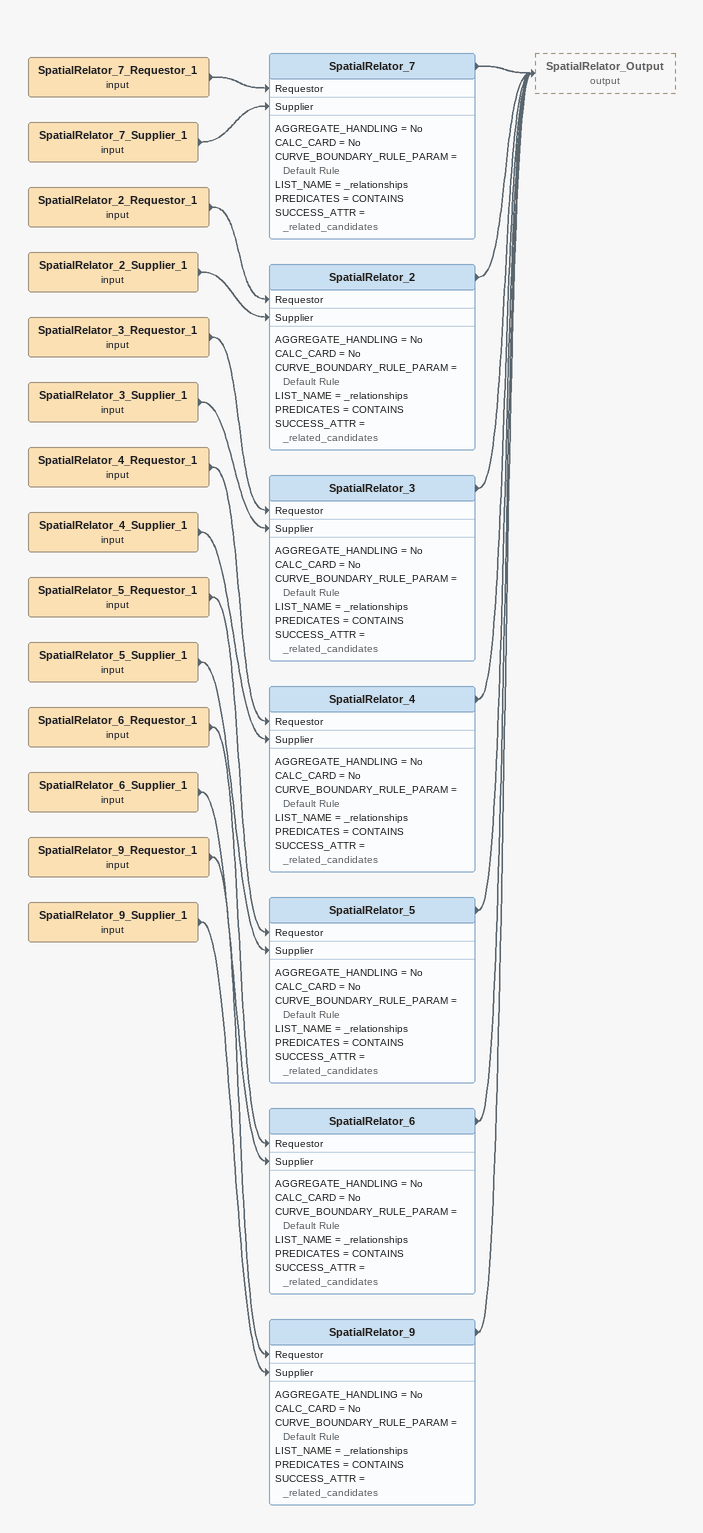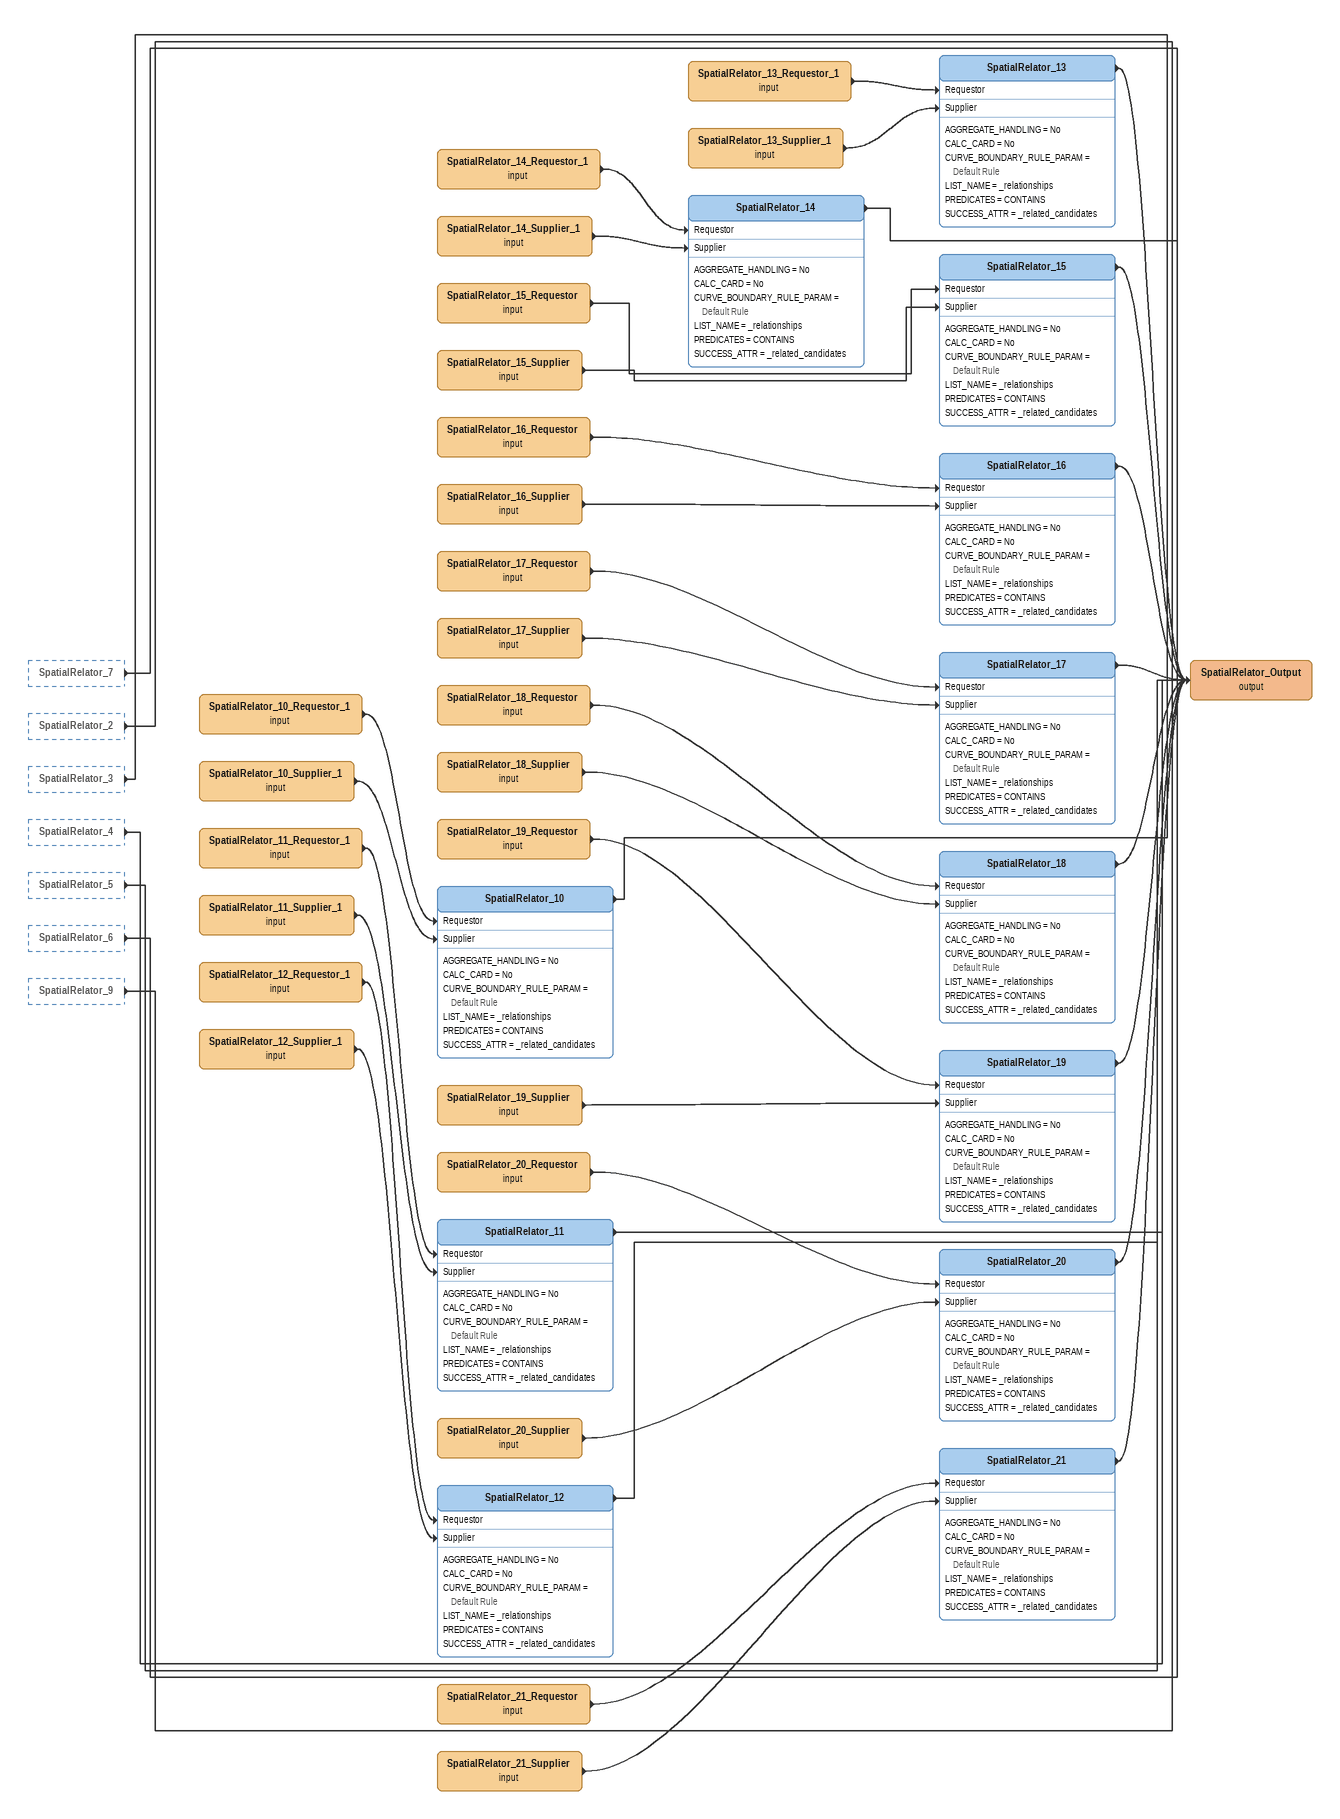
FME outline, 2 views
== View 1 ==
SpatialRelator_7_Requestor_1 (input)
    -> SpatialRelator_7 [Requestor]
SpatialRelator_7_Supplier_1 (input)
    -> SpatialRelator_7 [Supplier]
SpatialRelator_7
    AGGREGATE_HANDLING = No
    CALC_CARD = No
    CURVE_BOUNDARY_RULE_PARAM = Default Rule
    LIST_NAME = _relationships
    PREDICATES = CONTAINS
    SUCCESS_ATTR = _related_candidates
    -> SpatialRelator_Output (output)
SpatialRelator_2_Requestor_1 (input)
    -> SpatialRelator_2 [Requestor]
SpatialRelator_2_Supplier_1 (input)
    -> SpatialRelator_2 [Supplier]
SpatialRelator_2
    AGGREGATE_HANDLING = No
    CALC_CARD = No
    CURVE_BOUNDARY_RULE_PARAM = Default Rule
    LIST_NAME = _relationships
    PREDICATES = CONTAINS
    SUCCESS_ATTR = _related_candidates
    -> SpatialRelator_Output (output)
SpatialRelator_3_Requestor_1 (input)
    -> SpatialRelator_3 [Requestor]
SpatialRelator_3_Supplier_1 (input)
    -> SpatialRelator_3 [Supplier]
SpatialRelator_3
    AGGREGATE_HANDLING = No
    CALC_CARD = No
    CURVE_BOUNDARY_RULE_PARAM = Default Rule
    LIST_NAME = _relationships
    PREDICATES = CONTAINS
    SUCCESS_ATTR = _related_candidates
    -> SpatialRelator_Output (output)
SpatialRelator_4_Requestor_1 (input)
    -> SpatialRelator_4 [Requestor]
SpatialRelator_4_Supplier_1 (input)
    -> SpatialRelator_4 [Supplier]
SpatialRelator_4
    AGGREGATE_HANDLING = No
    CALC_CARD = No
    CURVE_BOUNDARY_RULE_PARAM = Default Rule
    LIST_NAME = _relationships
    PREDICATES = CONTAINS
    SUCCESS_ATTR = _related_candidates
    -> SpatialRelator_Output (output)
SpatialRelator_5_Requestor_1 (input)
    -> SpatialRelator_5 [Requestor]
SpatialRelator_5_Supplier_1 (input)
    -> SpatialRelator_5 [Supplier]
SpatialRelator_5
    AGGREGATE_HANDLING = No
    CALC_CARD = No
    CURVE_BOUNDARY_RULE_PARAM = Default Rule
    LIST_NAME = _relationships
    PREDICATES = CONTAINS
    SUCCESS_ATTR = _related_candidates
    -> SpatialRelator_Output (output)
SpatialRelator_6_Requestor_1 (input)
    -> SpatialRelator_6 [Requestor]
SpatialRelator_6_Supplier_1 (input)
    -> SpatialRelator_6 [Supplier]
SpatialRelator_6
    AGGREGATE_HANDLING = No
    CALC_CARD = No
    CURVE_BOUNDARY_RULE_PARAM = Default Rule
    LIST_NAME = _relationships
    PREDICATES = CONTAINS
    SUCCESS_ATTR = _related_candidates
    -> SpatialRelator_Output (output)
SpatialRelator_9_Requestor_1 (input)
    -> SpatialRelator_9 [Requestor]
SpatialRelator_9_Supplier_1 (input)
    -> SpatialRelator_9 [Supplier]
SpatialRelator_9
    AGGREGATE_HANDLING = No
    CALC_CARD = No
    CURVE_BOUNDARY_RULE_PARAM = Default Rule
    LIST_NAME = _relationships
    PREDICATES = CONTAINS
    SUCCESS_ATTR = _related_candidates
    -> SpatialRelator_Output (output)

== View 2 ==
SpatialRelator_7 [outside]
    -> SpatialRelator_Output (output)
SpatialRelator_2 [outside]
    -> SpatialRelator_Output (output)
SpatialRelator_3 [outside]
    -> SpatialRelator_Output (output)
SpatialRelator_4 [outside]
    -> SpatialRelator_Output (output)
SpatialRelator_5 [outside]
    -> SpatialRelator_Output (output)
SpatialRelator_6 [outside]
    -> SpatialRelator_Output (output)
SpatialRelator_9 [outside]
    -> SpatialRelator_Output (output)
SpatialRelator_10_Requestor_1 (input)
    -> SpatialRelator_10 [Requestor]
SpatialRelator_10_Supplier_1 (input)
    -> SpatialRelator_10 [Supplier]
SpatialRelator_10
    AGGREGATE_HANDLING = No
    CALC_CARD = No
    CURVE_BOUNDARY_RULE_PARAM = Default Rule
    LIST_NAME = _relationships
    PREDICATES = CONTAINS
    SUCCESS_ATTR = _related_candidates
    -> SpatialRelator_Output (output)
SpatialRelator_11_Requestor_1 (input)
    -> SpatialRelator_11 [Requestor]
SpatialRelator_11_Supplier_1 (input)
    -> SpatialRelator_11 [Supplier]
SpatialRelator_11
    AGGREGATE_HANDLING = No
    CALC_CARD = No
    CURVE_BOUNDARY_RULE_PARAM = Default Rule
    LIST_NAME = _relationships
    PREDICATES = CONTAINS
    SUCCESS_ATTR = _related_candidates
    -> SpatialRelator_Output (output)
SpatialRelator_12_Requestor_1 (input)
    -> SpatialRelator_12 [Requestor]
SpatialRelator_12_Supplier_1 (input)
    -> SpatialRelator_12 [Supplier]
SpatialRelator_12
    AGGREGATE_HANDLING = No
    CALC_CARD = No
    CURVE_BOUNDARY_RULE_PARAM = Default Rule
    LIST_NAME = _relationships
    PREDICATES = CONTAINS
    SUCCESS_ATTR = _related_candidates
    -> SpatialRelator_Output (output)
SpatialRelator_14_Requestor_1 (input)
    -> SpatialRelator_14 [Requestor]
SpatialRelator_14_Supplier_1 (input)
    -> SpatialRelator_14 [Supplier]
SpatialRelator_14
    AGGREGATE_HANDLING = No
    CALC_CARD = No
    CURVE_BOUNDARY_RULE_PARAM = Default Rule
    LIST_NAME = _relationships
    PREDICATES = CONTAINS
    SUCCESS_ATTR = _related_candidates
    -> SpatialRelator_Output (output)
SpatialRelator_15_Requestor (input)
    -> SpatialRelator_15 [Requestor]
SpatialRelator_15_Supplier (input)
    -> SpatialRelator_15 [Supplier]
SpatialRelator_15
    AGGREGATE_HANDLING = No
    CALC_CARD = No
    CURVE_BOUNDARY_RULE_PARAM = Default Rule
    LIST_NAME = _relationships
    PREDICATES = CONTAINS
    SUCCESS_ATTR = _related_candidates
    -> SpatialRelator_Output (output)
SpatialRelator_16_Requestor (input)
    -> SpatialRelator_16 [Requestor]
SpatialRelator_16_Supplier (input)
    -> SpatialRelator_16 [Supplier]
SpatialRelator_16
    AGGREGATE_HANDLING = No
    CALC_CARD = No
    CURVE_BOUNDARY_RULE_PARAM = Default Rule
    LIST_NAME = _relationships
    PREDICATES = CONTAINS
    SUCCESS_ATTR = _related_candidates
    -> SpatialRelator_Output (output)
SpatialRelator_17_Requestor (input)
    -> SpatialRelator_17 [Requestor]
SpatialRelator_17_Supplier (input)
    -> SpatialRelator_17 [Supplier]
SpatialRelator_17
    AGGREGATE_HANDLING = No
    CALC_CARD = No
    CURVE_BOUNDARY_RULE_PARAM = Default Rule
    LIST_NAME = _relationships
    PREDICATES = CONTAINS
    SUCCESS_ATTR = _related_candidates
    -> SpatialRelator_Output (output)
SpatialRelator_20_Requestor (input)
    -> SpatialRelator_20 [Requestor]
SpatialRelator_20_Supplier (input)
    -> SpatialRelator_20 [Supplier]
SpatialRelator_20
    AGGREGATE_HANDLING = No
    CALC_CARD = No
    CURVE_BOUNDARY_RULE_PARAM = Default Rule
    LIST_NAME = _relationships
    PREDICATES = CONTAINS
    SUCCESS_ATTR = _related_candidates
    -> SpatialRelator_Output (output)
SpatialRelator_21_Requestor (input)
    -> SpatialRelator_21 [Requestor]
SpatialRelator_21_Supplier (input)
    -> SpatialRelator_21 [Supplier]
SpatialRelator_21
    AGGREGATE_HANDLING = No
    CALC_CARD = No
    CURVE_BOUNDARY_RULE_PARAM = Default Rule
    LIST_NAME = _relationships
    PREDICATES = CONTAINS
    SUCCESS_ATTR = _related_candidates
    -> SpatialRelator_Output (output)
SpatialRelator_13_Requestor_1 (input)
    -> SpatialRelator_13 [Requestor]
SpatialRelator_13_Supplier_1 (input)
    -> SpatialRelator_13 [Supplier]
SpatialRelator_13
    AGGREGATE_HANDLING = No
    CALC_CARD = No
    CURVE_BOUNDARY_RULE_PARAM = Default Rule
    LIST_NAME = _relationships
    PREDICATES = CONTAINS
    SUCCESS_ATTR = _related_candidates
    -> SpatialRelator_Output (output)
SpatialRelator_18_Requestor (input)
    -> SpatialRelator_18 [Requestor]
SpatialRelator_18_Supplier (input)
    -> SpatialRelator_18 [Supplier]
SpatialRelator_18
    AGGREGATE_HANDLING = No
    CALC_CARD = No
    CURVE_BOUNDARY_RULE_PARAM = Default Rule
    LIST_NAME = _relationships
    PREDICATES = CONTAINS
    SUCCESS_ATTR = _related_candidates
    -> SpatialRelator_Output (output)
SpatialRelator_19_Requestor (input)
    -> SpatialRelator_19 [Requestor]
SpatialRelator_19_Supplier (input)
    -> SpatialRelator_19 [Supplier]
SpatialRelator_19
    AGGREGATE_HANDLING = No
    CALC_CARD = No
    CURVE_BOUNDARY_RULE_PARAM = Default Rule
    LIST_NAME = _relationships
    PREDICATES = CONTAINS
    SUCCESS_ATTR = _related_candidates
    -> SpatialRelator_Output (output)
SpatialRelator_Output (output)
